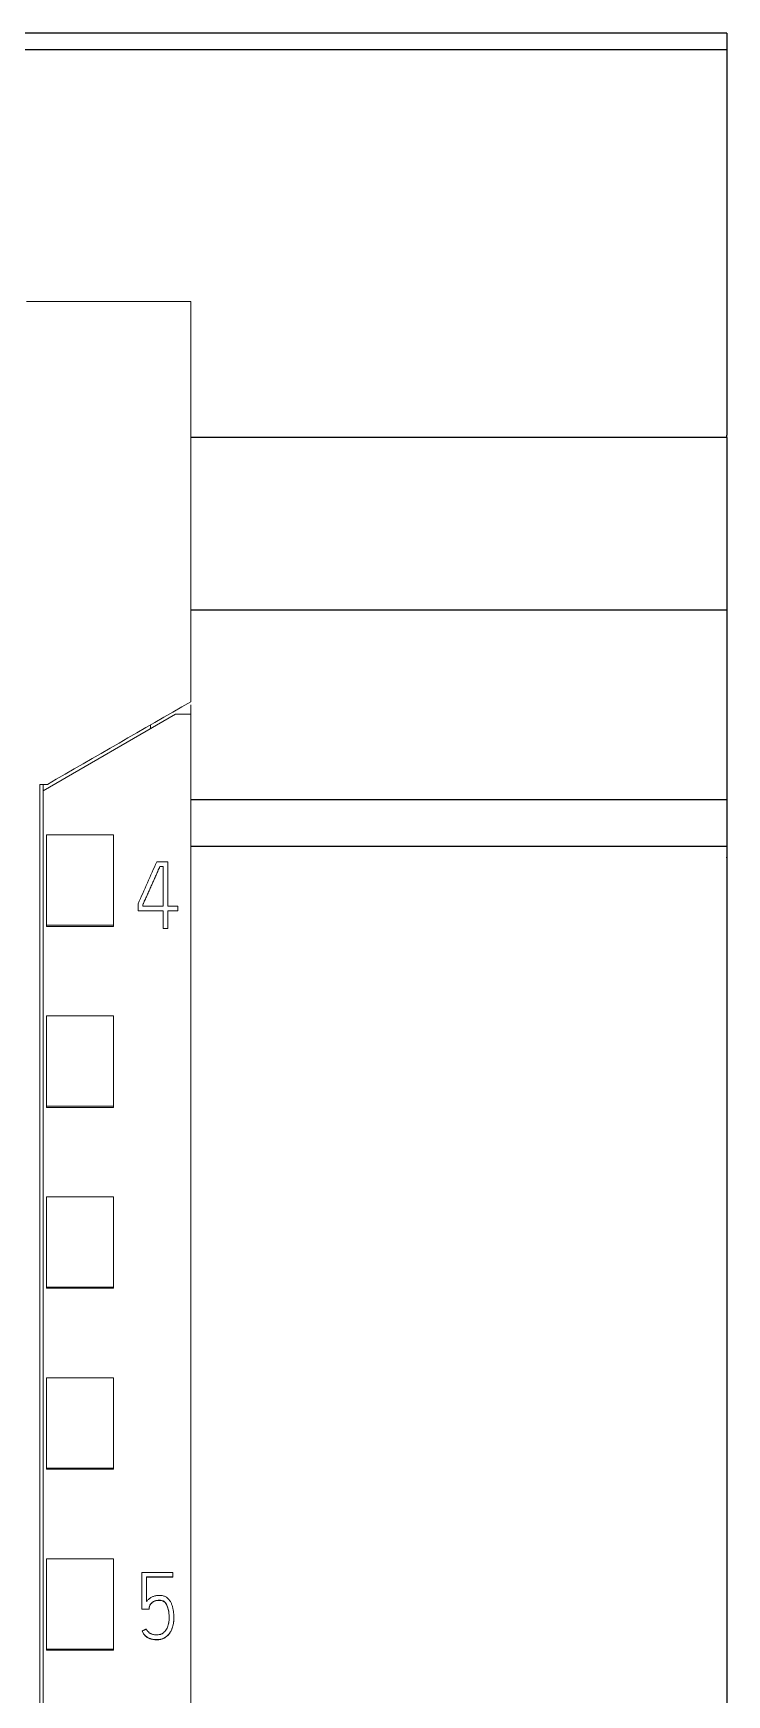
# Model space of a CAD drawing. Header units: millimetres. Extents: x 1359 to 3577, y 1333 to 3557.
# Drawn here: x 2935.87 to 2956.57, y 3288.49 to 3338.08 of the extents above; entities that cross this region are included whole.
import ezdxf

# ---------------------------------------------------------------- set-up
doc = ezdxf.new("R2010")
doc.units = ezdxf.units.MM
doc.set_wipeout_variables(frame=1)
doc.layers.add('000-PI-Oprema', color=30, linetype='Continuous', lineweight=5)
doc.layers.add('002-PI-Kabelska kanalica', color=150, linetype='Continuous')

# ---------------------------------------------------------------- blocks, each defined once
blk = doc.blocks.new('S7-1500 AQ HF - 6ES7532-5HF00-0AB0')
blk.add_wipeout([(0.1, 147), (34.8, 147), (34.8, 0), (0, 0.012)])
at = {"layer": '000-PI-Oprema', "color": 0, "linetype": 'ByBlock', "lineweight": 0}
for p, q in [((34.8, 147), (29.9, 147)), ((34.8, 134.961), (34.8, 134.681)), ((30.4, 132.4), (34.35, 134.681)), ((34.8, 134.681), (34.35, 134.681)), ((34.8, 134.681), (34.8, 21.262)), ((33.6, 134.248), (33.6, 134.365)), ((30.3, 132.586), (30.522, 132.586)), ((30.522, 132.586), (30.3, 132.586)), ((30.4, 132.586), (30.4, 132.4)), ((30.4, 23.585), (30.4, 132.4)), ((30.5, 128.383), (30.5, 131.086)), ((30.5, 131.086), (32.5, 131.086)), ((32.5, 128.383), (32.5, 131.086)), ((33.789, 130.279), (34.119, 130.279)), ((33.88, 130.141), (33.88, 130.135)), ((33.977, 130.141), (33.88, 130.141)), ((33.88, 130.135), (33.977, 130.135)), ((33.977, 128.955), (33.977, 130.141)), ((34.119, 130.279), (34.119, 128.955)), ((33.228, 128.817), (33.228, 129.021)), ((33.367, 128.99), (33.367, 128.955)), ((33.367, 128.955), (33.977, 128.955)), ((34.119, 128.955), (34.413, 128.955)), ((34.413, 128.955), (34.413, 128.817)), ((33.228, 128.817), (33.228, 128.81)), ((33.977, 128.817), (33.228, 128.817)), ((33.228, 128.81), (33.977, 128.81)), ((33.977, 128.29), (33.977, 128.817)), ((34.119, 128.817), (34.119, 128.29)), ((34.413, 128.817), (34.119, 128.817)), ((34.119, 128.81), (34.413, 128.81)), ((34.413, 128.817), (34.413, 128.81)), ((30.5, 128.383), (32.5, 128.383)), ((30.5, 128.349), (30.5, 128.383)), ((30.5, 128.349), (32.5, 128.349)), ((32.5, 128.349), (32.5, 128.383)), ((33.977, 128.29), (33.977, 128.283)), ((34.119, 128.29), (33.977, 128.29)), ((33.977, 128.283), (34.119, 128.283)), ((34.119, 128.29), (34.119, 128.283)), ((30.5, 122.981), (30.5, 125.684)), ((30.5, 125.684), (32.5, 125.684)), ((32.5, 122.981), (32.5, 125.684)), ((30.5, 122.949), (30.5, 122.981)), ((30.5, 122.981), (32.5, 122.981)), ((30.5, 122.949), (32.5, 122.949)), ((32.5, 122.949), (32.5, 122.981)), ((30.5, 117.58), (30.5, 120.283)), ((30.5, 120.283), (32.5, 120.283)), ((32.5, 117.58), (32.5, 120.283)), ((30.5, 117.58), (32.5, 117.58)), ((30.5, 117.549), (30.5, 117.58)), ((30.5, 117.549), (32.5, 117.549)), ((32.5, 117.549), (32.5, 117.58)), ((30.5, 112.178), (30.5, 114.881)), ((30.5, 114.881), (32.5, 114.881)), ((32.5, 112.178), (32.5, 114.881)), ((30.5, 112.178), (32.5, 112.178)), ((30.5, 112.149), (30.5, 112.178)), ((30.5, 112.149), (32.5, 112.149)), ((32.5, 112.149), (32.5, 112.178)), ((30.5, 106.777), (30.5, 109.479)), ((30.5, 109.479), (32.5, 109.479)), ((32.5, 106.777), (32.5, 109.479)), ((33.345, 109.07), (33.345, 107.976)), ((34.268, 109.07), (33.345, 109.07)), ((33.483, 108.197), (33.483, 108.932)), ((33.483, 108.932), (34.268, 108.932)), ((34.268, 108.926), (33.483, 108.926)), ((34.268, 108.932), (34.268, 109.07)), ((34.268, 108.932), (34.268, 108.926)), ((33.345, 107.976), (33.345, 107.97)), ((33.345, 107.976), (33.556, 107.976)), ((33.556, 107.97), (33.345, 107.97)), ((33.556, 107.976), (33.556, 107.97)), ((34.296, 107.712), (34.296, 107.718)), ((33.35, 107.321), (33.35, 107.315)), ((30.5, 106.749), (30.5, 106.777)), ((30.5, 106.777), (32.5, 106.777)), ((30.5, 106.749), (32.5, 106.749)), ((32.5, 106.749), (32.5, 106.777))]:
    blk.add_line(p, q, dxfattribs=at)
at = {"layer": '000-PI-Oprema', "color": 7, "linetype": 'Continuous', "lineweight": 13}
blk.add_ellipse((10.457, 16.881), major_axis=(438.788, 991.707), ratio=0.02276, start_param=1.466275, end_param=1.467552, dxfattribs=at)
at = {"layer": '000-PI-Oprema', "color": 0, "linetype": 'ByBlock', "lineweight": 0}
for points, knots in [([(34.8, 147), (34.8, 145.915), (34.8, 142.31), (34.8, 138.328), (34.8, 135.43), (34.8, 135.056)], [0, 0, 0, 0, 0.272684, 0.906013, 1, 1, 1, 1]), ([(30.3, 23.299), (30.3, 26.64), (30.3, 34.605), (30.3, 47.245), (30.3, 62.731), (30.3, 77.025), (30.3, 91.235), (30.3, 105.802), (30.3, 119.972), (30.3, 129.542), (30.3, 132.586)], [0, 0, 0, 0, 0.091483, 0.21812, 0.346206, 0.515858, 0.610111, 0.736264, 0.916066, 1, 1, 1, 1]), ([(33.88, 130.141), (33.87, 130.117), (33.859, 130.093), (33.838, 130.045), (33.827, 130.021), (33.795, 129.949), (33.774, 129.901), (33.732, 129.805), (33.711, 129.757), (33.668, 129.661), (33.646, 129.613), (33.604, 129.517), (33.582, 129.469), (33.539, 129.374), (33.518, 129.326), (33.475, 129.23), (33.454, 129.182), (33.421, 129.11), (33.41, 129.086), (33.394, 129.05), (33.389, 129.038), (33.378, 129.014), (33.373, 129.002), (33.367, 128.99)], [0, 0, 0, 0, 0.0625, 0.0625, 0.125, 0.125, 0.25, 0.25, 0.375, 0.375, 0.5, 0.5, 0.625, 0.625, 0.75, 0.75, 0.875, 0.875, 0.9375, 0.9375, 0.96875, 0.96875, 1, 1, 1, 1]), ([(33.367, 128.984), (33.373, 128.996), (33.378, 129.008), (33.389, 129.032), (33.394, 129.044), (33.41, 129.08), (33.421, 129.104), (33.454, 129.176), (33.475, 129.224), (33.518, 129.319), (33.539, 129.367), (33.582, 129.463), (33.604, 129.511), (33.646, 129.607), (33.668, 129.655), (33.711, 129.751), (33.732, 129.799), (33.774, 129.895), (33.795, 129.943), (33.827, 130.015), (33.838, 130.039), (33.859, 130.087), (33.87, 130.111), (33.88, 130.135)], [0, 0, 0, 0, 0.03125, 0.03125, 0.0625, 0.0625, 0.125, 0.125, 0.25, 0.25, 0.375, 0.375, 0.5, 0.5, 0.625, 0.625, 0.75, 0.75, 0.875, 0.875, 0.9375, 0.9375, 1, 1, 1, 1]), ([(33.35, 107.321), (33.363, 107.295), (33.376, 107.269), (33.4, 107.233), (33.409, 107.222), (33.428, 107.2), (33.438, 107.189), (33.459, 107.169), (33.471, 107.16), (33.494, 107.143), (33.506, 107.135), (33.531, 107.12), (33.544, 107.113), (33.57, 107.101), (33.584, 107.096), (33.611, 107.087), (33.625, 107.083), (33.654, 107.076), (33.668, 107.073), (33.697, 107.069), (33.712, 107.068), (33.734, 107.066), (33.741, 107.066), (33.756, 107.065), (33.763, 107.065), (33.785, 107.064), (33.799, 107.064), (33.829, 107.065), (33.843, 107.066), (33.872, 107.069), (33.887, 107.072), (33.916, 107.078), (33.93, 107.082), (33.972, 107.095), (33.999, 107.107), (34.037, 107.129), (34.05, 107.137), (34.074, 107.154), (34.085, 107.163), (34.107, 107.182), (34.117, 107.192), (34.137, 107.214), (34.147, 107.225), (34.174, 107.26), (34.19, 107.284), (34.211, 107.322), (34.217, 107.336), (34.23, 107.362), (34.236, 107.376), (34.252, 107.417), (34.261, 107.444), (34.275, 107.5), (34.281, 107.529), (34.288, 107.572), (34.29, 107.586), (34.292, 107.615), (34.294, 107.63), (34.296, 107.674), (34.296, 107.703), (34.296, 107.761), (34.294, 107.819), (34.288, 107.877), (34.28, 107.935), (34.276, 107.963), (34.266, 108.006), (34.263, 108.021), (34.255, 108.049), (34.251, 108.063), (34.237, 108.105), (34.226, 108.132), (34.207, 108.172), (34.2, 108.185), (34.185, 108.21), (34.177, 108.222), (34.152, 108.257), (34.132, 108.279), (34.088, 108.318), (34.063, 108.335), (34.023, 108.354), (34.01, 108.36), (33.981, 108.369), (33.967, 108.372), (33.938, 108.378), (33.924, 108.38), (33.894, 108.382), (33.879, 108.382), (33.85, 108.382), (33.835, 108.381), (33.806, 108.379), (33.792, 108.377), (33.763, 108.373), (33.748, 108.37), (33.72, 108.363), (33.705, 108.358), (33.677, 108.349), (33.664, 108.343), (33.637, 108.331), (33.624, 108.324), (33.599, 108.309), (33.587, 108.3), (33.563, 108.283), (33.552, 108.273), (33.531, 108.253), (33.52, 108.243), (33.501, 108.221), (33.492, 108.209), (33.483, 108.197)], [0, 0, 0, 0, 0.03125, 0.03125, 0.046875, 0.046875, 0.0625, 0.0625, 0.078125, 0.078125, 0.09375, 0.09375, 0.109375, 0.109375, 0.125, 0.125, 0.140625, 0.140625, 0.15625, 0.15625, 0.171875, 0.171875, 0.179687, 0.179687, 0.1875, 0.1875, 0.203125, 0.203125, 0.21875, 0.21875, 0.234375, 0.234375, 0.25, 0.25, 0.28125, 0.28125, 0.296875, 0.296875, 0.3125, 0.3125, 0.328125, 0.328125, 0.34375, 0.34375, 0.375, 0.375, 0.390625, 0.390625, 0.40625, 0.40625, 0.4375, 0.4375, 0.46875, 0.46875, 0.484375, 0.484375, 0.5, 0.5, 0.53125, 0.53125, 0.5625, 0.59375, 0.59375, 0.625, 0.625, 0.640625, 0.640625, 0.65625, 0.65625, 0.6875, 0.6875, 0.703125, 0.703125, 0.71875, 0.71875, 0.75, 0.75, 0.78125, 0.78125, 0.796875, 0.796875, 0.8125, 0.8125, 0.828125, 0.828125, 0.84375, 0.84375, 0.859375, 0.859375, 0.875, 0.875, 0.890625, 0.890625, 0.90625, 0.90625, 0.921875, 0.921875, 0.9375, 0.9375, 0.953125, 0.953125, 0.96875, 0.96875, 0.984375, 0.984375, 1, 1, 1, 1]), ([(33.556, 107.976), (33.557, 107.999), (33.559, 108.022), (33.568, 108.056), (33.572, 108.067), (33.581, 108.088), (33.587, 108.098), (33.599, 108.117), (33.606, 108.127), (33.617, 108.14), (33.621, 108.144), (33.629, 108.153), (33.633, 108.157), (33.655, 108.176), (33.674, 108.189), (33.704, 108.206), (33.715, 108.212), (33.736, 108.221), (33.747, 108.224), (33.78, 108.234), (33.803, 108.238), (33.838, 108.241), (33.849, 108.242), (33.872, 108.241), (33.884, 108.241), (33.919, 108.237), (33.941, 108.233), (33.969, 108.222), (33.974, 108.22), (33.985, 108.215), (33.99, 108.212), (34.004, 108.203), (34.013, 108.196), (34.026, 108.184), (34.03, 108.18), (34.038, 108.172), (34.05, 108.159), (34.059, 108.145), (34.072, 108.125), (34.077, 108.115), (34.088, 108.094), (34.093, 108.084), (34.106, 108.052), (34.113, 108.031), (34.126, 107.987), (34.132, 107.964), (34.139, 107.931), (34.141, 107.919), (34.145, 107.897), (34.149, 107.863), (34.152, 107.829), (34.155, 107.783), (34.156, 107.761), (34.157, 107.693), (34.155, 107.647), (34.148, 107.591), (34.147, 107.579), (34.143, 107.557), (34.141, 107.545), (34.133, 107.511), (34.127, 107.489), (34.112, 107.446), (34.103, 107.424), (34.083, 107.383), (34.071, 107.363), (34.044, 107.326), (34.03, 107.308), (34.005, 107.284), (33.996, 107.276), (33.978, 107.262), (33.968, 107.255), (33.949, 107.243), (33.939, 107.237), (33.917, 107.228), (33.906, 107.223), (33.873, 107.213), (33.85, 107.209), (33.815, 107.206), (33.804, 107.205), (33.781, 107.205), (33.769, 107.205), (33.735, 107.206), (33.712, 107.208), (33.678, 107.215), (33.666, 107.218), (33.644, 107.225), (33.633, 107.229), (33.612, 107.239), (33.602, 107.244), (33.582, 107.256), (33.572, 107.263), (33.544, 107.284), (33.528, 107.3), (33.507, 107.328), (33.5, 107.338), (33.488, 107.358), (33.483, 107.368), (33.478, 107.379)], [0, 0, 0, 0, 0.03125, 0.03125, 0.046875, 0.046875, 0.0625, 0.0625, 0.078125, 0.078125, 0.085937, 0.085937, 0.09375, 0.09375, 0.125, 0.125, 0.140625, 0.140625, 0.15625, 0.15625, 0.1875, 0.1875, 0.203125, 0.203125, 0.21875, 0.21875, 0.25, 0.25, 0.257812, 0.257812, 0.265625, 0.265625, 0.28125, 0.28125, 0.289062, 0.289062, 0.296875, 0.3125, 0.3125, 0.328125, 0.328125, 0.34375, 0.34375, 0.375, 0.375, 0.40625, 0.40625, 0.421875, 0.421875, 0.4375, 0.46875, 0.46875, 0.5, 0.5, 0.5625, 0.5625, 0.578125, 0.578125, 0.59375, 0.59375, 0.625, 0.625, 0.65625, 0.65625, 0.6875, 0.6875, 0.71875, 0.71875, 0.734375, 0.734375, 0.75, 0.75, 0.765625, 0.765625, 0.78125, 0.78125, 0.8125, 0.8125, 0.828125, 0.828125, 0.84375, 0.84375, 0.875, 0.875, 0.890625, 0.890625, 0.90625, 0.90625, 0.921875, 0.921875, 0.9375, 0.9375, 0.96875, 0.96875, 0.984375, 0.984375, 1, 1, 1, 1]), ([(34.157, 107.713), (34.157, 107.718), (34.157, 107.723), (34.156, 107.751), (34.155, 107.773), (34.153, 107.819), (34.151, 107.841), (34.143, 107.909), (34.134, 107.954), (34.115, 108.02), (34.107, 108.042), (34.09, 108.085), (34.08, 108.105), (34.062, 108.135), (34.055, 108.144), (34.041, 108.163), (34.033, 108.172), (34.016, 108.187), (34.007, 108.195), (33.992, 108.204), (33.987, 108.207), (33.977, 108.213), (33.972, 108.215), (33.955, 108.221), (33.944, 108.225), (33.921, 108.23), (33.91, 108.232), (33.887, 108.234), (33.875, 108.235), (33.852, 108.235), (33.84, 108.235), (33.817, 108.233), (33.805, 108.232), (33.782, 108.228), (33.748, 108.22), (33.716, 108.207), (33.685, 108.19), (33.675, 108.184), (33.657, 108.17), (33.648, 108.163), (33.63, 108.148), (33.622, 108.139), (33.611, 108.126), (33.607, 108.121), (33.6, 108.112), (33.597, 108.107), (33.587, 108.093), (33.582, 108.082), (33.572, 108.061), (33.569, 108.05), (33.559, 108.016), (33.557, 107.993), (33.556, 107.97)], [0, 0, 0, 0, 0.013624, 0.013624, 0.075273, 0.075273, 0.136921, 0.136921, 0.260218, 0.260218, 0.321867, 0.321867, 0.383515, 0.383515, 0.414339, 0.414339, 0.445164, 0.445164, 0.475988, 0.475988, 0.4914, 0.4914, 0.506812, 0.506812, 0.537636, 0.537636, 0.568461, 0.568461, 0.599285, 0.599285, 0.630109, 0.630109, 0.660933, 0.660933, 0.691758, 0.753406, 0.753406, 0.78423, 0.78423, 0.815055, 0.815055, 0.845879, 0.845879, 0.861291, 0.861291, 0.876703, 0.876703, 0.907527, 0.907527, 0.938352, 0.938352, 1, 1, 1, 1]), ([(34.296, 107.712), (34.296, 107.69), (34.296, 107.669), (34.294, 107.619), (34.291, 107.59), (34.285, 107.547), (34.283, 107.532), (34.277, 107.504), (34.274, 107.489), (34.263, 107.447), (34.255, 107.419), (34.234, 107.364), (34.222, 107.337), (34.194, 107.285), (34.179, 107.261), (34.152, 107.226), (34.143, 107.214), (34.124, 107.193), (34.113, 107.182), (34.081, 107.152), (34.057, 107.135), (34.019, 107.112), (34.006, 107.105), (33.98, 107.093), (33.966, 107.087), (33.924, 107.073), (33.896, 107.066), (33.852, 107.06), (33.837, 107.059), (33.808, 107.058), (33.793, 107.058), (33.764, 107.059), (33.749, 107.059), (33.72, 107.061), (33.705, 107.062), (33.676, 107.066), (33.661, 107.068), (33.632, 107.075), (33.618, 107.079), (33.59, 107.087), (33.576, 107.093), (33.549, 107.104), (33.536, 107.111), (33.511, 107.126), (33.498, 107.134), (33.474, 107.151), (33.463, 107.161), (33.441, 107.18), (33.431, 107.191), (33.411, 107.213), (33.402, 107.225), (33.377, 107.262), (33.363, 107.288), (33.35, 107.315)], [0, 0, 0, 0, 0.044434, 0.044434, 0.104157, 0.104157, 0.134018, 0.134018, 0.16388, 0.16388, 0.223602, 0.223602, 0.283325, 0.283325, 0.343048, 0.343048, 0.37291, 0.37291, 0.402771, 0.402771, 0.462494, 0.462494, 0.492355, 0.492355, 0.522217, 0.522217, 0.58194, 0.58194, 0.611801, 0.611801, 0.641663, 0.641663, 0.671524, 0.671524, 0.701386, 0.701386, 0.731247, 0.731247, 0.761108, 0.761108, 0.79097, 0.79097, 0.820831, 0.820831, 0.850693, 0.850693, 0.880554, 0.880554, 0.910416, 0.910416, 0.940277, 0.940277, 1, 1, 1, 1])]:
    blk.add_open_spline(points, degree=3, knots=knots, dxfattribs=at)
blk.add_open_spline([(34.8, 135.056), (33.374, 134.232), (31.948, 133.409), (30.522, 132.586)], degree=3, dxfattribs=at)
blk.add_rational_spline([(33.478, 107.379), (33.414, 107.35), (33.35, 107.321)], [0.500000038028, 0.499999961972, 0.500000038028], degree=2, dxfattribs=at)
blk = doc.blocks.new('6ES7590-1AB60-0AA0-montažna za 1500')
for p, q in [((46379.794, 47152.687), (46179.794, 47152.687)), ((46379.794, 47152.687), (46379.794, 47152.187)), ((46379.794, 47152.187), (46179.794, 47152.187)), ((46379.794, 47152.187), (46379.794, 47140.687)), ((46379.794, 47140.626), (46179.794, 47140.626)), ((46379.794, 47140.626), (46379.794, 47140.687)), ((46379.794, 47140.626), (46379.794, 47135.463)), ((46379.794, 47135.463), (46179.794, 47135.463)), ((46379.794, 47135.463), (46379.794, 47129.805)), ((46379.794, 47129.805), (46179.794, 47129.805)), ((46379.794, 47129.805), (46379.794, 47128.41)), ((46379.794, 47128.41), (46179.794, 47128.41)), ((46379.794, 47128.41), (46379.794, 47128.096)), ((46379.794, 47128.075), (46379.794, 47128.096)), ((46379.794, 47128.096), (46379.794, 47082.837))]:
    blk.add_line(p, q)

msp = doc.modelspace()

# ---------------------------------------------------------------- block references
msp.add_blockref('6ES7590-1AB60-0AA0-montažna za 1500', (-43423.223, -43814.604))

# ---------------------------------------------------------------- next in the draw order: block references
at = {"layer": '002-PI-Kabelska kanalica', "color": 0, "linetype": 'ByBlock', "lineweight": 0}
msp.add_blockref('S7-1500 AQ HF - 6ES7532-5HF00-0AB0', (2905.771, 3183.076), dxfattribs=at)

doc.saveas('drawing.dxf')
